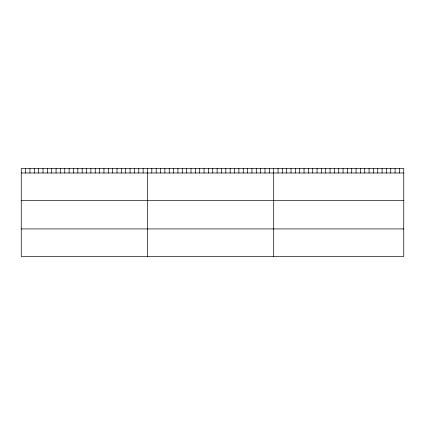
<?xml version="1.0" encoding="UTF-8"?>
<svg xmlns="http://www.w3.org/2000/svg" width="425" height="425" viewBox="0 0 425 425"><rect width="100%" height="100%" fill="white"/><g stroke="black" fill="none" stroke-linecap="round" stroke-linejoin="round"><path stroke-width="0.64" d="M403.75 172.986L403.75 256.493L21.25 256.493L21.25 168.507L403.75 168.507L403.75 172.986L21.25 172.986M21.25 200.542L403.75 200.542M21.25 228.937L403.75 228.937M399.415 168.507L399.415 172.986M395.08 168.507L395.08 172.986M390.745 168.507L390.745 172.986M386.41 168.507L386.41 172.986M382.075 168.507L382.075 172.986M377.74 168.507L377.74 172.986M373.405 168.507L373.405 172.986M369.07 168.507L369.07 172.986M364.735 168.507L364.735 172.986M360.4 168.507L360.4 172.986M356.065 168.507L356.065 172.986M351.73 168.507L351.73 172.986M347.395 168.507L347.395 172.986M343.06 168.507L343.06 172.986M338.725 168.507L338.725 172.986M334.39 168.507L334.39 172.986M330.055 168.507L330.055 172.986M325.72 168.507L325.72 172.986M321.385 168.507L321.385 172.986M317.05 168.507L317.05 172.986M312.715 168.507L312.715 172.986M308.38 168.507L308.38 172.986M304.045 168.507L304.045 172.986M299.71 168.507L299.71 172.986M295.375 168.507L295.375 172.986M291.04 168.507L291.04 172.986M286.705 168.507L286.705 172.986M282.37 168.507L282.37 172.986M278.035 168.507L278.035 172.986M273.7 168.507L273.7 256.493M269.349 168.507L269.349 172.986M264.993 168.507L264.993 172.986M260.642 168.507L260.642 172.986M256.291 168.507L256.291 172.986M251.935 168.507L251.935 172.986M247.584 168.507L247.584 172.986M243.233 168.507L243.233 172.986M238.882 168.507L238.882 172.986M234.526 168.507L234.526 172.986M230.175 168.507L230.175 172.986M225.824 168.507L225.824 172.986M221.468 168.507L221.468 172.986M217.117 168.507L217.117 172.986M212.766 168.507L212.766 172.986M208.409 168.507L208.409 172.986M204.058 168.507L204.058 172.986M199.708 168.507L199.708 172.986M195.351 168.507L195.351 172.986M191 168.507L191 172.986M186.649 168.507L186.649 172.986M182.293 168.507L182.293 172.986M177.942 168.507L177.942 172.986M173.591 168.507L173.591 172.986M169.24 168.507L169.24 172.986M164.884 168.507L164.884 172.986M160.533 168.507L160.533 172.986M156.182 168.507L156.182 172.986M151.826 168.507L151.826 172.986M147.475 168.507L147.475 256.493M143.124 168.507L143.124 172.986M138.768 168.507L138.768 172.986M134.417 168.507L134.417 172.986M130.066 168.507L130.066 172.986M125.71 168.507L125.71 172.986M121.359 168.507L121.359 172.986M117.008 168.507L117.008 172.986M112.657 168.507L112.657 172.986M108.301 168.507L108.301 172.986M103.95 168.507L103.95 172.986M99.599 168.507L99.599 172.986M95.243 168.507L95.243 172.986M90.892 168.507L90.892 172.986M86.541 168.507L86.541 172.986M82.184 168.507L82.184 172.986M77.833 168.507L77.833 172.986M73.483 168.507L73.483 172.986M69.126 168.507L69.126 172.986M64.775 168.507L64.775 172.986M60.424 168.507L60.424 172.986M56.068 168.507L56.068 172.986M51.717 168.507L51.717 172.986M47.366 168.507L47.366 172.986M43.015 168.507L43.015 172.986M38.659 168.507L38.659 172.986M34.308 168.507L34.308 172.986M29.957 168.507L29.957 172.986M25.601 168.507L25.601 172.986"/></g></svg>
